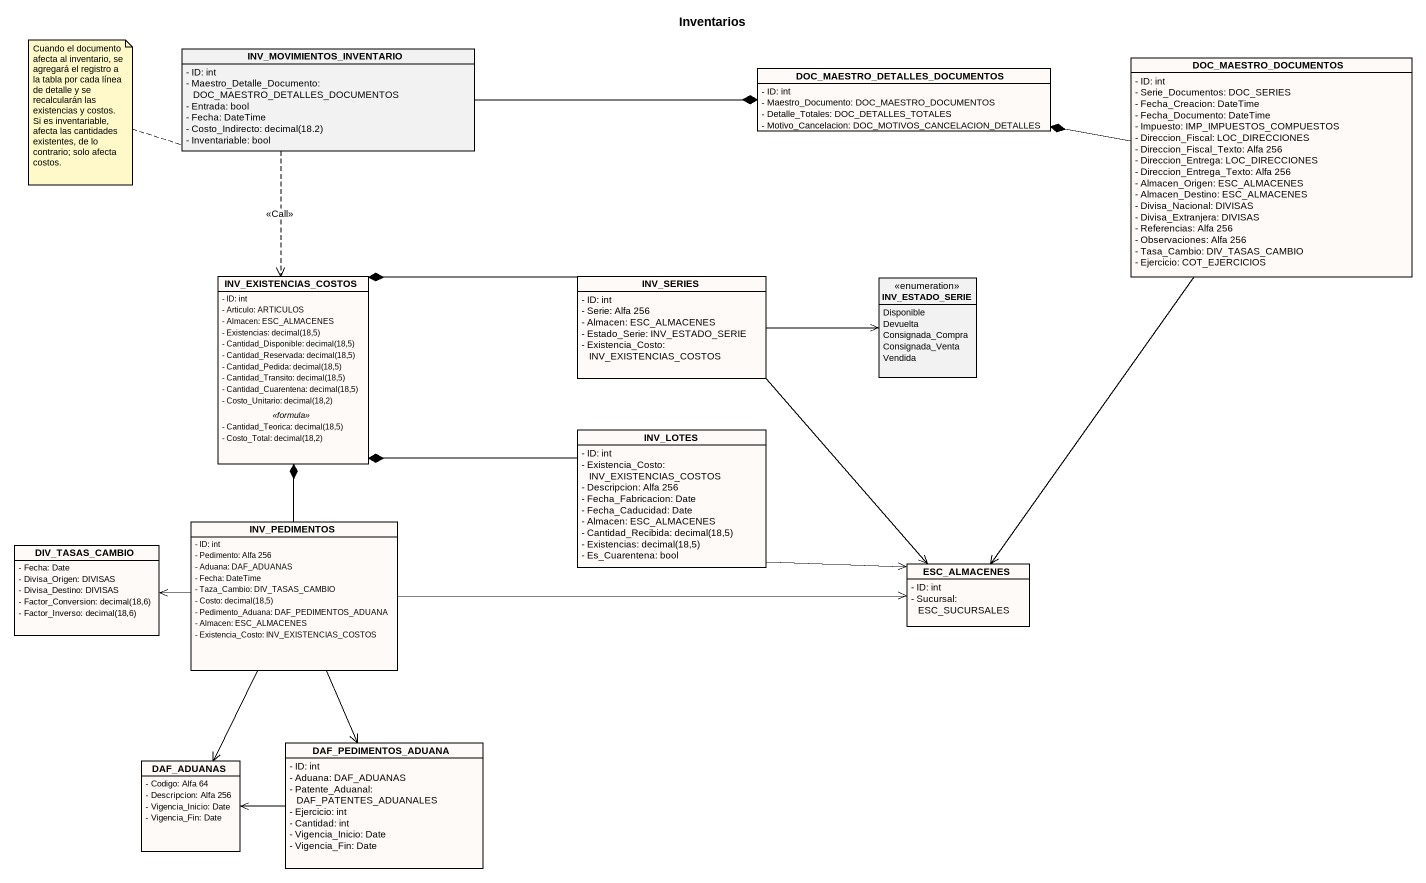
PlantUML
@startuml
title Inventarios
hide circle
hide empty members
skinparam classAttributeIconSize 0
class INV_MOVIMIENTOS_INVENTARIO {
  - ID: int
  - Maestro_Detalle_Documento: DOC_MAESTRO_DETALLES_DOCUMENTOS
  - Entrada: bool
  - Fecha: DateTime
  {field} - Costo_Indirecto: decimal(18.2)
  - Inventariable: bool
}
class "DOC_MAESTRO_DETALLES_DOCUMENTOS" as DOC_MAESTRO_DETALLES #FDFAF7 {
  - ID: int
  - Maestro_Documento: DOC_MAESTRO_DOCUMENTOS
  - Detalle_Totales: DOC_DETALLES_TOTALES
  - Motivo_Cancelacion: DOC_MOTIVOS_CANCELACION_DETALLES
}
class DOC_MAESTRO_DOCUMENTOS #FDFAF7 {
  - ID: int
  - Serie_Documentos: DOC_SERIES
  - Fecha_Creacion: DateTime
  - Fecha_Documento: DateTime
  - Impuesto: IMP_IMPUESTOS_COMPUESTOS
  - Direccion_Fiscal: LOC_DIRECCIONES
  - Direccion_Fiscal_Texto: Alfa 256
  - Direccion_Entrega: LOC_DIRECCIONES
  - Direccion_Entrega_Texto: Alfa 256
  - Almacen_Origen: ESC_ALMACENES
  - Almacen_Destino: ESC_ALMACENES
  - Divisa_Nacional: DIVISAS
  - Divisa_Extranjera: DIVISAS
  - Referencias: Alfa 256
  - Observaciones: Alfa 256
  - Tasa_Cambio: DIV_TASAS_CAMBIO
  - Ejercicio: COT_EJERCICIOS
}
class INV_EXISTENCIAS_COSTOS #FDFAF7 {
  - ID: int
  - Articulo: ARTICULOS
  - Almacen: ESC_ALMACENES
  {field} - Existencias: decimal(18,5)
  {field} - Cantidad_Disponible: decimal(18,5)
  {field} - Cantidad_Reservada: decimal(18,5)
  {field} - Cantidad_Pedida: decimal(18,5)
  {field} - Cantidad_Transito: decimal(18,5)
  {field} - Cantidad_Cuarentena: decimal(18,5)
  {field} - Costo_Unitario: decimal(18,2)
  .. <<formula>> ..
  {field} - Cantidad_Teorica: decimal(18,5)
  {field} - Costo_Total: decimal(18,2)
}
class INV_SERIES #FDFAF7 {
  - ID: int
  - Serie: Alfa 256
  - Almacen: ESC_ALMACENES
  - Estado_Serie: INV_ESTADO_SERIE
  - Existencia_Costo: INV_EXISTENCIAS_COSTOS
}
enum INV_ESTADO_SERIE {
  Disponible
  Devuelta
  Consignada_Compra
  Consignada_Venta
  Vendida
}
class INV_LOTES #FDFAF7 {
  - ID: int
  - Existencia_Costo: INV_EXISTENCIAS_COSTOS
  - Descripcion: Alfa 256
  - Fecha_Fabricacion: Date
  - Fecha_Caducidad: Date
  - Almacen: ESC_ALMACENES
  {field} - Cantidad_Recibida: decimal(18,5)
  {field} - Existencias: decimal(18,5)
  - Es_Cuarentena: bool
}
class INV_PEDIMENTOS #FDFAF7 {
  - ID: int
  - Pedimento: Alfa 256
  - Aduana: DAF_ADUANAS
  - Fecha: DateTime
  - Taza_Cambio: DIV_TASAS_CAMBIO
  {field} - Costo: decimal(18,5)
  - Pedimento_Aduana: DAF_PEDIMENTOS_ADUANA
  - Almacen: ESC_ALMACENES
  - Existencia_Costo: INV_EXISTENCIAS_COSTOS
}
class DIV_TASAS_CAMBIO #FDFAF7 {
  - Fecha: Date
  - Divisa_Origen: DIVISAS
  - Divisa_Destino: DIVISAS
  {field} - Factor_Conversion: decimal(18,6)
  {field} - Factor_Inverso: decimal(18,6)
}
class ESC_ALMACENES #FDFAF7 {
  - ID: int
  - Sucursal: ESC_SUCURSALES
}
class DAF_ADUANAS #FDFAF7 {
  - Codigo: Alfa 64
  - Descripcion: Alfa 256
  - Vigencia_Inicio: Date
  - Vigencia_Fin: Date
}
class DAF_PEDIMENTOS_ADUANA #FDFAF7 {
  - ID: int
  - Aduana: DAF_ADUANAS
  - Patente_Aduanal: DAF_PATENTES_ADUANALES
  - Ejercicio: int
  - Cantidad: int
  - Vigencia_Inicio: Date
  - Vigencia_Fin: Date
}
INV_MOVIMIENTOS_INVENTARIO -right-* DOC_MAESTRO_DETALLES
INV_MOVIMIENTOS_INVENTARIO ..> INV_EXISTENCIAS_COSTOS : <<Call>>
DOC_MAESTRO_DOCUMENTOS -left-* DOC_MAESTRO_DETALLES
DOC_MAESTRO_DOCUMENTOS --> ESC_ALMACENES
INV_SERIES -left-* INV_EXISTENCIAS_COSTOS
INV_SERIES -right-> INV_ESTADO_SERIE
INV_SERIES --> ESC_ALMACENES
INV_LOTES -left-* INV_EXISTENCIAS_COSTOS
INV_LOTES -right-> ESC_ALMACENES
INV_PEDIMENTOS -up-* INV_EXISTENCIAS_COSTOS
INV_PEDIMENTOS -left-> DIV_TASAS_CAMBIO
INV_PEDIMENTOS -right-> ESC_ALMACENES
INV_PEDIMENTOS --> DAF_ADUANAS
INV_PEDIMENTOS --> DAF_PEDIMENTOS_ADUANA
DAF_PEDIMENTOS_ADUANA -left-> DAF_ADUANAS
note left of INV_MOVIMIENTOS_INVENTARIO
  Cuando el documento afecta al inventario, se agregará el registro a la tabla por cada línea de detalle y se recalcularán las existencias y costos.
  Si es inventariable, afecta las cantidades existentes, de lo contrario; solo afecta costos.
end note
@enduml
